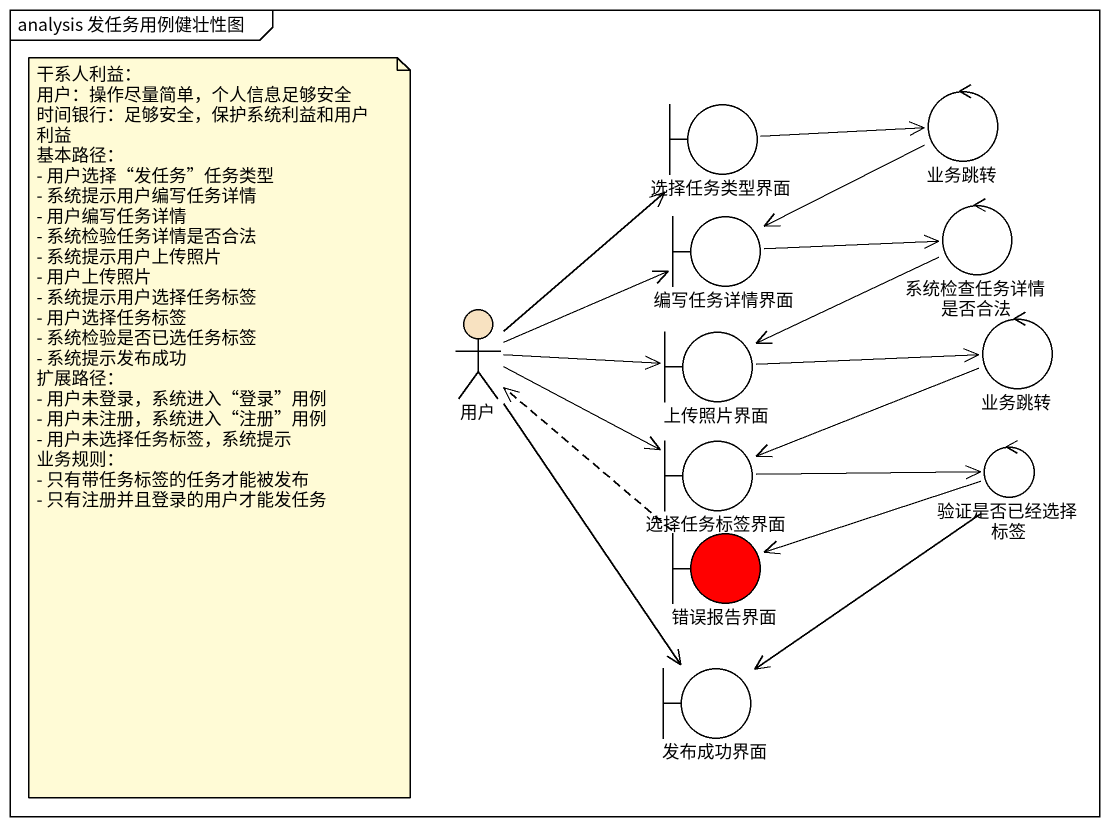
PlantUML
@startuml
mainframe analysis 发任务用例健壮性图
boundary 选择任务类型界面
control 业务跳转
boundary 编写任务详情界面
control 系统检查任务详情是否合法
actor 用户 #F8E2C1
control "业务跳转" as 业务跳转_2
boundary 上传照片界面
boundary 选择任务标签界面
control 验证是否已经选择标签
boundary 错误报告界面 #FF0000
boundary 发布成功界面
选择任务类型界面 -right-> 业务跳转
业务跳转 -left-> 编写任务详情界面
编写任务详情界面 -right-> 系统检查任务详情是否合法
系统检查任务详情是否合法 -left-> 上传照片界面
用户 -up-> 选择任务类型界面
用户 -right-> 编写任务详情界面
用户 -right-> 上传照片界面
用户 -right-> 选择任务标签界面
用户 --> 发布成功界面
业务跳转_2 -left-> 选择任务标签界面
上传照片界面 -right-> 业务跳转_2
选择任务标签界面 -right-> 验证是否已经选择标签
验证是否已经选择标签 -left-> 错误报告界面
验证是否已经选择标签 --> 发布成功界面
错误报告界面 .up.> 用户
note as N1
  干系人利益：
  用户：操作尽量简单，个人信息足够安全
  时间银行：足够安全，保护系统利益和用户利益
  基本路径：
  - 用户选择“发任务”任务类型
  - 系统提示用户编写任务详情
  - 用户编写任务详情
  - 系统检验任务详情是否合法
  - 系统提示用户上传照片
  - 用户上传照片
  - 系统提示用户选择任务标签
  - 用户选择任务标签
  - 系统检验是否已选任务标签
  - 系统提示发布成功
  扩展路径：
  - 用户未登录，系统进入“登录”用例
  - 用户未注册，系统进入“注册”用例
  - 用户未选择任务标签，系统提示
  业务规则：
  - 只有带任务标签的任务才能被发布
  - 只有注册并且登录的用户才能发任务
end note
@enduml
